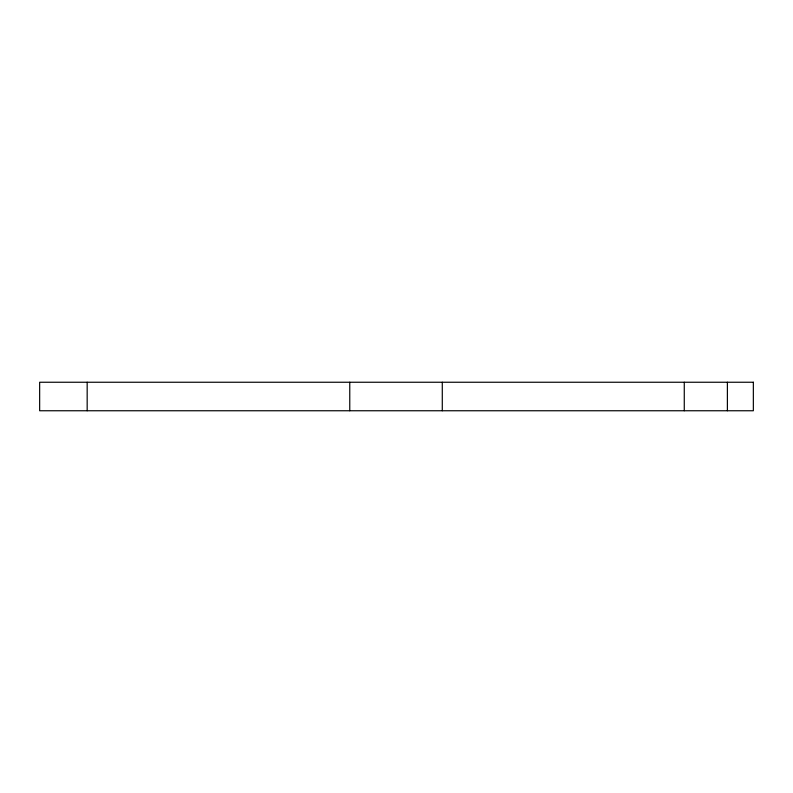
<?xml version="1.0" encoding="UTF-8"?>
<svg xmlns="http://www.w3.org/2000/svg" width="793" height="793" viewBox="0 0 793 793"><rect width="100%" height="100%" fill="white"/><g stroke="black" fill="none" stroke-linecap="round" stroke-linejoin="round"><path stroke-width="1.19" d="M727.389 382.246L727.389 410.754M684.27 382.246L684.27 410.754M442.286 382.246L442.286 410.754M349.763 382.246L349.763 410.754M87.171 382.246L87.171 410.754M753.35 382.246L39.65 382.246L39.65 410.754L753.35 410.754L753.35 382.246"/></g></svg>
